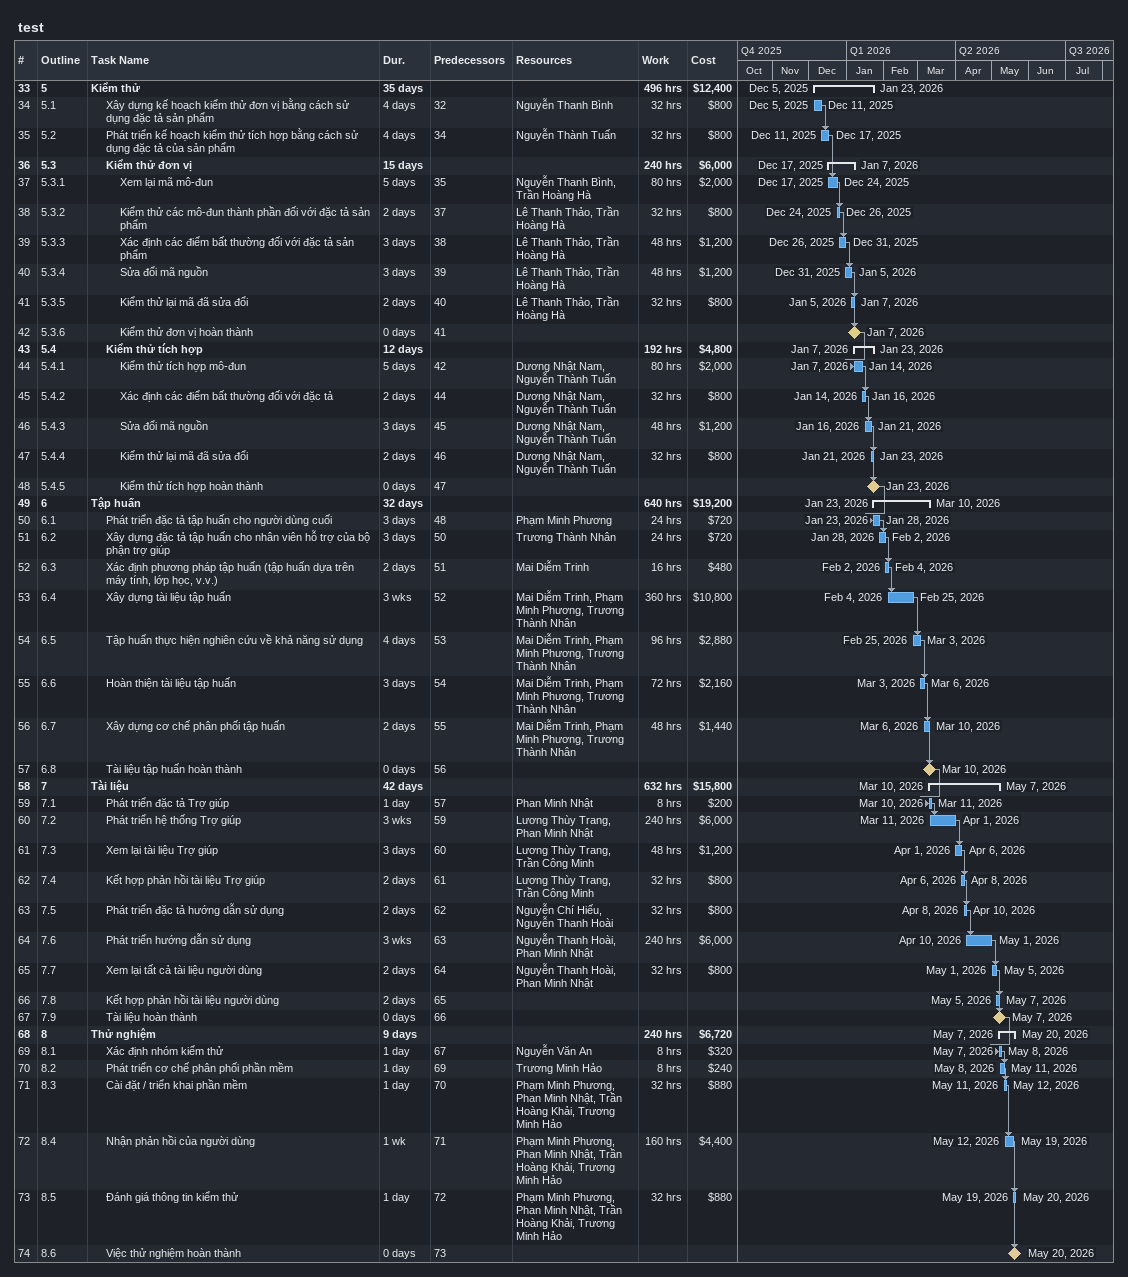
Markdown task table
test

| ID | WBS | Task | Duration | Start | Finish | Predecessors | Resources | Work (h) | Cost ($) |
|---|---|---|---|---|---|---|---|---|---|
| 33 | 5 | **Kiểm thử** | 35d | 2025-12-05 | 2026-01-23 |  |  | 496 | 12400 |
| 34 | 5.1 | Xây dựng kế hoạch kiểm thử đơn vị bằng cách sử dụng đặc tả sản phẩm | 4d | 2025-12-05 | 2025-12-11 | 32 | Nguyễn Thanh Bình | 32 | 800 |
| 35 | 5.2 | Phát triển kế hoạch kiểm thử tích hợp bằng cách sử dụng đặc tả của sản phẩm | 4d | 2025-12-11 | 2025-12-17 | 34 | Nguyễn Thành Tuấn | 32 | 800 |
| 36 | 5.3 | **Kiểm thử đơn vị** | 15d | 2025-12-17 | 2026-01-07 |  |  | 240 | 6000 |
| 37 | 5.3.1 | Xem lại mã mô-đun | 5d | 2025-12-17 | 2025-12-24 | 35 | Nguyễn Thanh Bình, Trần Hoàng Hà | 80 | 2000 |
| 38 | 5.3.2 | Kiểm thử các mô-đun thành phần đối với đặc tả sản phẩm | 2d | 2025-12-24 | 2025-12-26 | 37 | Lê Thanh Thảo, Trần Hoàng Hà | 32 | 800 |
| 39 | 5.3.3 | Xác định các điểm bất thường đối với đặc tả sản phẩm | 3d | 2025-12-26 | 2025-12-31 | 38 | Lê Thanh Thảo, Trần Hoàng Hà | 48 | 1200 |
| 40 | 5.3.4 | Sửa đổi mã nguồn | 3d | 2025-12-31 | 2026-01-05 | 39 | Lê Thanh Thảo, Trần Hoàng Hà | 48 | 1200 |
| 41 | 5.3.5 | Kiểm thử lại mã đã sửa đổi | 2d | 2026-01-05 | 2026-01-07 | 40 | Lê Thanh Thảo, Trần Hoàng Hà | 32 | 800 |
| 42 | 5.3.6 | Kiểm thử đơn vị hoàn thành | 0d | 2026-01-07 | 2026-01-07 | 41 |  |  |  |
| 43 | 5.4 | **Kiểm thử tích hợp** | 12d | 2026-01-07 | 2026-01-23 |  |  | 192 | 4800 |
| 44 | 5.4.1 | Kiểm thử tích hợp mô-đun | 5d | 2026-01-07 | 2026-01-14 | 42 | Dương Nhật Nam, Nguyễn Thành Tuấn | 80 | 2000 |
| 45 | 5.4.2 | Xác định các điểm bất thường đối với đặc tả | 2d | 2026-01-14 | 2026-01-16 | 44 | Dương Nhật Nam, Nguyễn Thành Tuấn | 32 | 800 |
| 46 | 5.4.3 | Sửa đổi mã nguồn | 3d | 2026-01-16 | 2026-01-21 | 45 | Dương Nhật Nam, Nguyễn Thành Tuấn | 48 | 1200 |
| 47 | 5.4.4 | Kiểm thử lại mã đã sửa đổi | 2d | 2026-01-21 | 2026-01-23 | 46 | Dương Nhật Nam, Nguyễn Thành Tuấn | 32 | 800 |
| 48 | 5.4.5 | Kiểm thử tích hợp hoàn thành | 0d | 2026-01-23 | 2026-01-23 | 47 |  |  |  |
| 49 | 6 | **Tập huấn** | 32d | 2026-01-23 | 2026-03-10 |  |  | 640 | 19200 |
| 50 | 6.1 | Phát triển đặc tả tập huấn cho người dùng cuối | 3d | 2026-01-23 | 2026-01-28 | 48 | Phạm Minh Phương | 24 | 720 |
| 51 | 6.2 | Xây dựng đặc tả tập huấn cho nhân viên hỗ trợ của bộ phận trợ giúp | 3d | 2026-01-28 | 2026-02-02 | 50 | Trương Thành Nhân | 24 | 720 |
| 52 | 6.3 | Xác định phương pháp tập huấn (tập huấn dựa trên máy tính, lớp học, v.v.) | 2d | 2026-02-02 | 2026-02-04 | 51 | Mai Diễm Trinh | 16 | 480 |
| 53 | 6.4 | Xây dựng tài liệu tập huấn | 3w | 2026-02-04 | 2026-02-25 | 52 | Mai Diễm Trinh, Phạm Minh Phương, Trương Thành Nhân | 360 | 10800 |
| 54 | 6.5 | Tập huấn thực hiện nghiên cứu về khả năng sử dụng | 4d | 2026-02-25 | 2026-03-03 | 53 | Mai Diễm Trinh, Phạm Minh Phương, Trương Thành Nhân | 96 | 2880 |
| 55 | 6.6 | Hoàn thiện tài liệu tập huấn | 3d | 2026-03-03 | 2026-03-06 | 54 | Mai Diễm Trinh, Phạm Minh Phương, Trương Thành Nhân | 72 | 2160 |
| 56 | 6.7 | Xây dựng cơ chế phân phối tập huấn | 2d | 2026-03-06 | 2026-03-10 | 55 | Mai Diễm Trinh, Phạm Minh Phương, Trương Thành Nhân | 48 | 1440 |
| 57 | 6.8 | Tài liệu tập huấn hoàn thành | 0d | 2026-03-10 | 2026-03-10 | 56 |  |  |  |
| 58 | 7 | **Tài liệu** | 42d | 2026-03-10 | 2026-05-07 |  |  | 632 | 15800 |
| 59 | 7.1 | Phát triển đặc tả Trợ giúp | 1d | 2026-03-10 | 2026-03-11 | 57 | Phan Minh Nhật | 8 | 200 |
| 60 | 7.2 | Phát triển hệ thống Trợ giúp | 3w | 2026-03-11 | 2026-04-01 | 59 | Lương Thùy Trang, Phan Minh Nhật | 240 | 6000 |
| 61 | 7.3 | Xem lại tài liệu Trợ giúp | 3d | 2026-04-01 | 2026-04-06 | 60 | Lương Thùy Trang, Trần Công Minh | 48 | 1200 |
| 62 | 7.4 | Kết hợp phản hồi tài liệu Trợ giúp | 2d | 2026-04-06 | 2026-04-08 | 61 | Lương Thùy Trang, Trần Công Minh | 32 | 800 |
| 63 | 7.5 | Phát triển đặc tả hướng dẫn sử dụng | 2d | 2026-04-08 | 2026-04-10 | 62 | Nguyễn Chí Hiếu, Nguyễn Thanh Hoài | 32 | 800 |
| 64 | 7.6 | Phát triển hướng dẫn sử dụng | 3w | 2026-04-10 | 2026-05-01 | 63 | Nguyễn Thanh Hoài, Phan Minh Nhật | 240 | 6000 |
| 65 | 7.7 | Xem lại tất cả tài liệu người dùng | 2d | 2026-05-01 | 2026-05-05 | 64 | Nguyễn Thanh Hoài, Phan Minh Nhật | 32 | 800 |
| 66 | 7.8 | Kết hợp phản hồi tài liệu người dùng | 2d | 2026-05-05 | 2026-05-07 | 65 |  |  |  |
| 67 | 7.9 | Tài liệu hoàn thành | 0d | 2026-05-07 | 2026-05-07 | 66 |  |  |  |
| 68 | 8 | **Thử nghiệm** | 9d | 2026-05-07 | 2026-05-20 |  |  | 240 | 6720 |
| 69 | 8.1 | Xác định nhóm kiểm thử | 1d | 2026-05-07 | 2026-05-08 | 67 | Nguyễn Văn An | 8 | 320 |
| 70 | 8.2 | Phát triển cơ chế phân phối phần mềm | 1d | 2026-05-08 | 2026-05-11 | 69 | Trương Minh Hảo | 8 | 240 |
| 71 | 8.3 | Cài đặt / triển khai phần mềm | 1d | 2026-05-11 | 2026-05-12 | 70 | Phạm Minh Phương, Phan Minh Nhật, Trần Hoàng Khải, Trương Minh Hảo | 32 | 880 |
| 72 | 8.4 | Nhận phản hồi của người dùng | 1w | 2026-05-12 | 2026-05-19 | 71 | Phạm Minh Phương, Phan Minh Nhật, Trần Hoàng Khải, Trương Minh Hảo | 160 | 4400 |
| 73 | 8.5 | Đánh giá thông tin kiểm thử | 1d | 2026-05-19 | 2026-05-20 | 72 | Phạm Minh Phương, Phan Minh Nhật, Trần Hoàng Khải, Trương Minh Hảo | 32 | 880 |
| 74 | 8.6 | Việc thử nghiệm hoàn thành | 0d | 2026-05-20 | 2026-05-20 | 73 |  |  |  |
